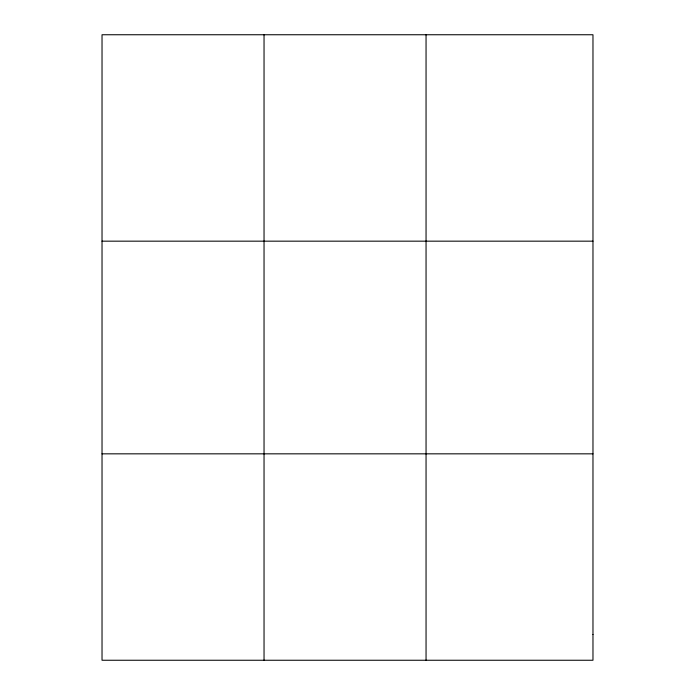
<?xml version="1.0" encoding="UTF-8"?>
<svg xmlns="http://www.w3.org/2000/svg" width="695" height="695" viewBox="0 0 695 695"><rect width="100%" height="100%" fill="white"/><g stroke="black" fill="none" stroke-linecap="round" stroke-linejoin="round"><path stroke-width="1.04" d="M102.026 241.165L592.974 241.165M102.026 453.835L592.974 453.835M426.052 34.75L426.052 660.25M264.039 34.75L264.039 660.25M592.974 634.448L592.974 660.25L102.026 660.25L102.026 34.75L592.974 34.75L592.974 634.448"/></g></svg>
